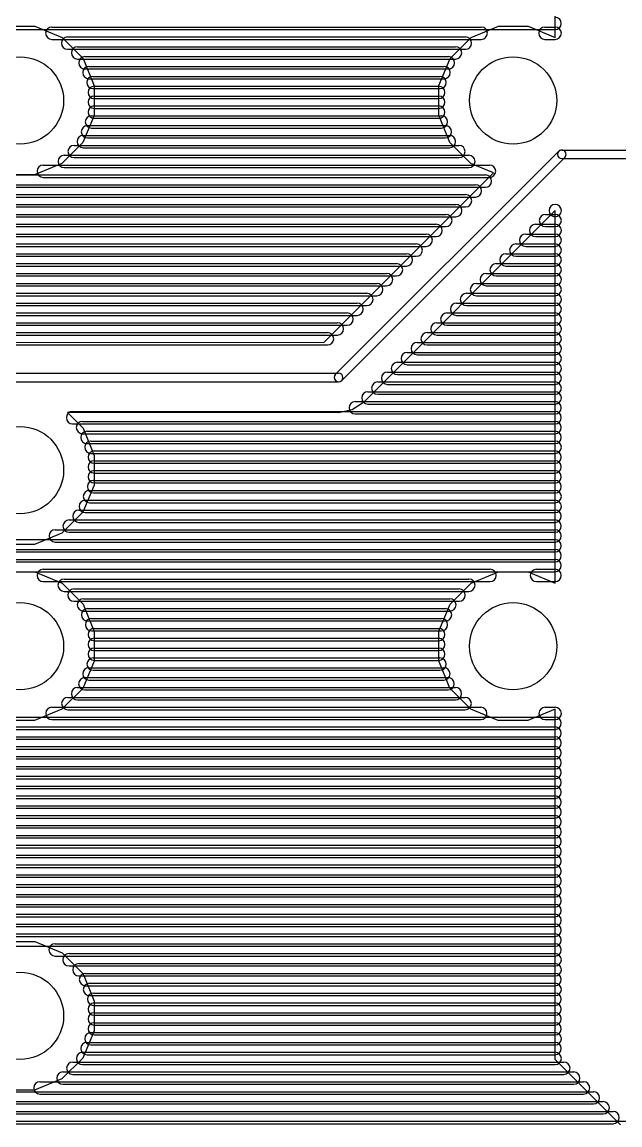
# Model space of a CAD drawing. Extents: x 25909 to 94169, y 14485 to 72115.
# Drawn here: x 81624 to 86474, y 33120 to 42070 of the extents above; entities that cross this region are included whole.
import ezdxf

# ---------------------------------------------------------------- set-up
doc = ezdxf.new("R2010")
doc.units = 0
doc.layers.add('BLACK', color=1, linetype='CONTINUOUS')

msp = doc.modelspace()

# ---------------------------------------------------------------- linework, layer by layer
at = {"layer": 'BLACK'}
for p, q in [((85949, 41945), (85949, 45352)), ((77050, 42010), (85948, 42010)), ((77050, 42010), (85948, 42010)), ((81486, 42037), (81728, 42037)), ((81728, 42037), (81949, 41945)), ((81865, 42030), (85349, 42030)), ((81865, 42030), (85349, 42030)), ((85266, 41946), (85488, 42037)), ((85488, 42037), (85728, 42037)), ((85728, 42037), (85949, 41945)), ((85865, 42030), (85949, 42030)), ((85865, 42030), (85949, 42030)), ((81865, 41930), (85349, 41930)), ((81865, 41930), (85349, 41930)), ((81949, 41945), (82119, 41775)), ((81994, 41950), (85220, 41950)), ((81994, 41950), (85220, 41950)), ((85096, 41776), (85266, 41946)), ((85865, 41930), (85949, 41930)), ((85865, 41930), (85949, 41930)), ((81994, 41850), (85220, 41850)), ((81994, 41850), (85220, 41850)), ((82074, 41870), (85140, 41870)), ((82074, 41870), (85140, 41870)), ((82074, 41770), (85140, 41770)), ((82074, 41770), (85140, 41770)), ((82119, 41775), (82210, 41553)), ((82134, 41790), (85082, 41790)), ((82134, 41790), (85082, 41790)), ((82167, 41710), (85047, 41710)), ((82167, 41710), (85047, 41710)), ((85004, 41555), (85096, 41776)), ((82134, 41690), (85082, 41690)), ((82134, 41690), (85082, 41690)), ((82199, 41630), (85015, 41630)), ((82199, 41630), (85015, 41630)), ((82167, 41610), (85047, 41610)), ((82167, 41610), (85047, 41610)), ((82210, 41553), (82210, 41313)), ((82210, 41550), (85004, 41550)), ((82210, 41550), (85004, 41550)), ((85004, 41315), (85004, 41555)), ((82199, 41530), (85015, 41530)), ((82199, 41530), (85015, 41530)), ((82210, 41470), (85004, 41470)), ((82210, 41470), (85004, 41470)), ((82210, 41450), (85004, 41450)), ((82210, 41450), (85004, 41450)), ((82210, 41390), (85004, 41390)), ((82210, 41390), (85004, 41390)), ((82210, 41370), (85004, 41370)), ((82210, 41370), (85004, 41370)), ((82210, 41313), (82118, 41092)), ((82187, 41310), (85025, 41310)), ((82187, 41310), (85025, 41310)), ((82210, 41290), (85004, 41290)), ((82210, 41290), (85004, 41290)), ((85095, 41093), (85004, 41315)), ((82154, 41230), (85058, 41230)), ((82154, 41230), (85058, 41230)), ((82187, 41210), (85025, 41210)), ((82187, 41210), (85025, 41210)), ((82118, 41092), (81948, 40922)), ((82121, 41150), (85091, 41150)), ((82121, 41150), (85091, 41150)), ((82154, 41130), (85058, 41130)), ((82154, 41130), (85058, 41130)), ((85265, 40923), (85095, 41093)), ((82046, 41070), (85168, 41070)), ((82046, 41070), (85168, 41070)), ((82121, 41050), (85091, 41050)), ((82121, 41050), (85091, 41050)), ((84167, 39212), (85977, 41022)), ((86003, 41032), (90747, 41032)), ((81948, 40922), (81726, 40831)), ((81796, 40910), (85416, 40910)), ((81796, 40910), (85416, 40910)), ((81966, 40990), (85248, 40990)), ((81966, 40990), (85248, 40990)), ((82046, 40970), (85168, 40970)), ((82046, 40970), (85168, 40970)), ((84217, 39162), (86027, 40972)), ((85449, 40847), (85265, 40923)), ((86003, 40962), (90747, 40962)), ((77050, 40830), (85382, 40830)), ((77050, 40830), (85382, 40830)), ((81726, 40831), (81486, 40831)), ((81966, 40890), (85248, 40890)), ((81966, 40890), (85248, 40890)), ((84073, 39471), (85449, 40847)), ((77050, 40750), (85302, 40750)), ((77050, 40750), (85302, 40750)), ((77050, 40730), (85382, 40730)), ((77050, 40730), (85382, 40730)), ((81796, 40810), (85416, 40810)), ((81796, 40810), (85416, 40810)), ((77050, 40670), (85222, 40670)), ((77050, 40670), (85222, 40670)), ((77050, 40650), (85302, 40650)), ((77050, 40650), (85302, 40650)), ((77050, 40590), (85142, 40590)), ((77050, 40590), (85142, 40590)), ((77050, 40570), (85222, 40570)), ((77050, 40570), (85222, 40570)), ((77050, 40510), (85062, 40510)), ((77050, 40510), (85062, 40510)), ((77050, 40490), (85142, 40490)), ((77050, 40490), (85142, 40490)), ((85949, 40540), (84394, 38984)), ((85869, 40510), (85949, 40510)), ((85869, 40510), (85949, 40510)), ((85949, 37516), (85949, 40540)), ((77050, 40430), (84982, 40430)), ((77050, 40430), (84982, 40430)), ((77050, 40410), (85062, 40410)), ((77050, 40410), (85062, 40410)), ((85789, 40430), (85949, 40430)), ((85789, 40430), (85949, 40430)), ((85869, 40410), (85949, 40410)), ((85869, 40410), (85949, 40410)), ((77050, 40350), (84902, 40350)), ((77050, 40350), (84902, 40350)), ((77050, 40330), (84982, 40330)), ((77050, 40330), (84982, 40330)), ((85709, 40350), (85949, 40350)), ((85709, 40350), (85949, 40350)), ((85789, 40330), (85949, 40330)), ((85789, 40330), (85949, 40330)), ((77050, 40270), (84822, 40270)), ((77050, 40270), (84822, 40270)), ((77050, 40250), (84902, 40250)), ((77050, 40250), (84902, 40250)), ((77050, 40190), (84742, 40190)), ((77050, 40190), (84742, 40190)), ((85549, 40190), (85949, 40190)), ((85549, 40190), (85949, 40190)), ((85629, 40270), (85949, 40270)), ((85629, 40270), (85949, 40270)), ((85709, 40250), (85949, 40250)), ((85709, 40250), (85949, 40250)), ((77050, 40170), (84822, 40170)), ((77050, 40170), (84822, 40170)), ((77050, 40110), (84662, 40110)), ((77050, 40110), (84662, 40110)), ((85469, 40110), (85949, 40110)), ((85469, 40110), (85949, 40110)), ((85629, 40170), (85949, 40170)), ((85629, 40170), (85949, 40170)), ((77050, 40090), (84742, 40090)), ((77050, 40090), (84742, 40090)), ((77050, 40010), (84662, 40010)), ((77050, 40010), (84662, 40010)), ((78331, 40030), (84581, 40030)), ((78331, 40030), (84581, 40030)), ((85389, 40030), (85949, 40030)), ((85389, 40030), (85949, 40030)), ((85469, 40010), (85949, 40010)), ((85469, 40010), (85949, 40010)), ((85549, 40090), (85949, 40090)), ((85549, 40090), (85949, 40090)), ((78331, 39930), (84581, 39930)), ((78331, 39930), (84581, 39930)), ((78463, 39950), (84501, 39950)), ((78463, 39950), (84501, 39950)), ((85309, 39950), (85949, 39950)), ((85309, 39950), (85949, 39950)), ((85389, 39930), (85949, 39930)), ((85389, 39930), (85949, 39930)), ((78463, 39850), (84501, 39850)), ((78463, 39850), (84501, 39850)), ((78537, 39870), (84421, 39870)), ((78537, 39870), (84421, 39870)), ((85229, 39870), (85949, 39870)), ((85229, 39870), (85949, 39870)), ((85309, 39850), (85949, 39850)), ((85309, 39850), (85949, 39850)), ((78537, 39770), (84421, 39770)), ((78537, 39770), (84421, 39770)), ((78570, 39790), (84342, 39790)), ((78570, 39790), (84342, 39790)), ((85149, 39790), (85949, 39790)), ((85149, 39790), (85949, 39790)), ((85229, 39770), (85949, 39770)), ((85229, 39770), (85949, 39770)), ((78570, 39690), (84342, 39690)), ((78570, 39690), (84342, 39690)), ((78595, 39710), (84261, 39710)), ((78595, 39710), (84261, 39710)), ((85069, 39710), (85949, 39710)), ((85069, 39710), (85949, 39710)), ((85149, 39690), (85949, 39690)), ((85149, 39690), (85949, 39690)), ((78595, 39610), (84261, 39610)), ((78595, 39610), (84261, 39610)), ((78612, 39630), (84182, 39630)), ((78612, 39630), (84182, 39630)), ((84989, 39630), (85949, 39630)), ((84989, 39630), (85949, 39630)), ((85069, 39610), (85949, 39610)), ((85069, 39610), (85949, 39610)), ((78612, 39530), (84182, 39530)), ((78612, 39530), (84182, 39530)), ((78692, 39550), (84102, 39550)), ((78692, 39550), (84102, 39550)), ((81486, 39472), (84073, 39471)), ((84909, 39550), (85949, 39550)), ((84909, 39550), (85949, 39550)), ((84989, 39530), (85949, 39530)), ((84989, 39530), (85949, 39530)), ((78692, 39450), (84102, 39450)), ((78692, 39450), (84102, 39450)), ((84749, 39390), (85949, 39390)), ((84749, 39390), (85949, 39390)), ((84829, 39470), (85949, 39470)), ((84829, 39470), (85949, 39470)), ((84909, 39450), (85949, 39450)), ((84909, 39450), (85949, 39450)), ((84669, 39310), (85949, 39310)), ((84669, 39310), (85949, 39310)), ((84829, 39370), (85949, 39370)), ((84829, 39370), (85949, 39370)), ((78602, 39221), (84192, 39221)), ((84589, 39230), (85949, 39230)), ((84589, 39230), (85949, 39230)), ((84669, 39210), (85949, 39210)), ((84669, 39210), (85949, 39210)), ((84749, 39290), (85949, 39290)), ((84749, 39290), (85949, 39290)), ((78602, 39151), (84192, 39151)), ((84509, 39150), (85949, 39150)), ((84509, 39150), (85949, 39150)), ((84589, 39130), (85949, 39130)), ((84589, 39130), (85949, 39130)), ((84429, 39070), (85949, 39070)), ((84429, 39070), (85949, 39070)), ((84509, 39050), (85949, 39050)), ((84509, 39050), (85949, 39050)), ((84394, 38984), (84301, 38923)), ((84326, 38990), (85948, 38990)), ((84326, 38990), (85948, 38990)), ((84429, 38970), (85949, 38970)), ((84429, 38970), (85949, 38970)), ((84187, 38901), (81993, 38901)), ((81993, 38901), (82119, 38775)), ((82034, 38910), (85948, 38910)), ((82034, 38910), (85948, 38910)), ((84192, 38900), (84187, 38901)), ((84301, 38923), (84192, 38900)), ((84326, 38890), (85948, 38890)), ((84326, 38890), (85948, 38890)), ((82034, 38810), (85948, 38810)), ((82034, 38810), (85948, 38810)), ((82114, 38830), (85948, 38830)), ((82114, 38830), (85948, 38830)), ((82119, 38775), (82210, 38553)), ((82114, 38730), (85948, 38730)), ((82114, 38730), (85948, 38730)), ((82150, 38750), (85948, 38750)), ((82150, 38750), (85948, 38750)), ((82183, 38670), (85949, 38670)), ((82183, 38670), (85949, 38670)), ((82150, 38650), (85948, 38650)), ((82150, 38650), (85948, 38650)), ((82210, 38590), (85948, 38590)), ((82210, 38590), (85948, 38590)), ((82183, 38570), (85949, 38570)), ((82183, 38570), (85949, 38570)), ((82210, 38553), (82210, 38313)), ((82210, 38510), (85948, 38510)), ((82210, 38510), (85948, 38510)), ((82210, 38490), (85948, 38490)), ((82210, 38490), (85948, 38490)), ((82210, 38430), (85948, 38430)), ((82210, 38430), (85948, 38430)), ((82210, 38410), (85948, 38410)), ((82210, 38410), (85948, 38410)), ((82210, 38313), (82118, 38092)), ((82204, 38350), (85948, 38350)), ((82204, 38350), (85948, 38350)), ((82210, 38330), (85948, 38330)), ((82210, 38330), (85948, 38330)), ((82171, 38270), (85949, 38270)), ((82171, 38270), (85949, 38270)), ((82204, 38250), (85948, 38250)), ((82204, 38250), (85948, 38250)), ((82137, 38190), (85949, 38190)), ((82137, 38190), (85949, 38190)), ((82171, 38170), (85949, 38170)), ((82171, 38170), (85949, 38170)), ((82118, 38092), (81948, 37922)), ((82086, 38110), (85948, 38110)), ((82086, 38110), (85948, 38110)), ((82137, 38090), (85949, 38090)), ((82137, 38090), (85949, 38090)), ((82006, 38030), (85948, 38030)), ((82006, 38030), (85948, 38030)), ((82086, 38010), (85948, 38010)), ((82086, 38010), (85948, 38010)), ((77050, 37870), (85948, 37870)), ((77050, 37870), (85948, 37870)), ((81948, 37922), (81726, 37831)), ((81894, 37950), (85948, 37950)), ((81894, 37950), (85948, 37950)), ((82006, 37930), (85948, 37930)), ((82006, 37930), (85948, 37930)), ((77050, 37790), (85948, 37790)), ((77050, 37790), (85948, 37790)), ((81726, 37831), (81486, 37831)), ((81894, 37850), (85948, 37850)), ((81894, 37850), (85948, 37850)), ((77050, 37770), (85948, 37770)), ((77050, 37770), (85948, 37770)), ((77050, 37710), (85948, 37710)), ((77050, 37710), (85948, 37710)), ((77050, 37690), (85948, 37690)), ((77050, 37690), (85948, 37690)), ((77050, 37610), (85948, 37610)), ((77050, 37610), (85948, 37610)), ((81488, 37608), (81728, 37608)), ((81728, 37608), (81949, 37516)), ((81796, 37630), (85420, 37630)), ((81796, 37630), (85420, 37630)), ((85266, 37517), (85488, 37608)), ((85488, 37608), (85728, 37608)), ((85728, 37608), (85949, 37516)), ((85796, 37630), (85948, 37630)), ((85796, 37630), (85948, 37630)), ((81796, 37530), (85420, 37530)), ((81796, 37530), (85420, 37530)), ((81949, 37516), (82119, 37346)), ((81965, 37550), (85249, 37550)), ((81965, 37550), (85249, 37550)), ((85096, 37347), (85266, 37517)), ((85796, 37530), (85948, 37530)), ((85796, 37530), (85948, 37530)), ((81965, 37450), (85249, 37450)), ((81965, 37450), (85249, 37450)), ((82045, 37470), (85169, 37470)), ((82045, 37470), (85169, 37470)), ((82045, 37370), (85169, 37370)), ((82045, 37370), (85169, 37370)), ((82119, 37346), (82210, 37124)), ((82122, 37390), (85094, 37390)), ((82122, 37390), (85094, 37390)), ((85004, 37126), (85096, 37347)), ((82122, 37290), (85094, 37290)), ((82122, 37290), (85094, 37290)), ((82155, 37310), (85059, 37310)), ((82155, 37310), (85059, 37310)), ((82155, 37210), (85059, 37210)), ((82155, 37210), (85059, 37210)), ((82188, 37230), (85026, 37230)), ((82188, 37230), (85026, 37230)), ((82210, 37150), (85004, 37150)), ((82210, 37150), (85004, 37150)), ((82188, 37130), (85026, 37130)), ((82188, 37130), (85026, 37130)), ((82210, 37124), (82210, 36884)), ((82210, 37070), (85004, 37070)), ((82210, 37070), (85004, 37070)), ((85004, 36886), (85004, 37126)), ((82210, 37050), (85004, 37050)), ((82210, 37050), (85004, 37050)), ((82210, 36990), (85004, 36990)), ((82210, 36990), (85004, 36990)), ((82210, 36970), (85004, 36970)), ((82210, 36970), (85004, 36970)), ((82210, 36884), (82118, 36663)), ((82200, 36910), (85014, 36910)), ((82200, 36910), (85014, 36910)), ((82210, 36890), (85004, 36890)), ((82210, 36890), (85004, 36890)), ((85095, 36664), (85004, 36886)), ((82166, 36830), (85046, 36830)), ((82166, 36830), (85046, 36830)), ((82200, 36810), (85014, 36810)), ((82200, 36810), (85014, 36810)), ((82133, 36750), (85079, 36750)), ((82133, 36750), (85079, 36750)), ((82166, 36730), (85046, 36730)), ((82166, 36730), (85046, 36730)), ((82118, 36663), (81948, 36493)), ((82075, 36670), (85139, 36670)), ((82075, 36670), (85139, 36670)), ((82133, 36650), (85079, 36650)), ((82133, 36650), (85079, 36650)), ((85265, 36494), (85095, 36664)), ((81995, 36590), (85219, 36590)), ((81995, 36590), (85219, 36590)), ((82075, 36570), (85139, 36570)), ((82075, 36570), (85139, 36570)), ((77050, 36430), (85948, 36430)), ((77050, 36430), (85948, 36430)), ((81948, 36493), (81726, 36402)), ((81867, 36510), (85345, 36510)), ((81867, 36510), (85345, 36510)), ((81995, 36490), (85219, 36490)), ((81995, 36490), (85219, 36490)), ((85486, 36402), (85265, 36494)), ((85948, 36493), (85726, 36402)), ((85867, 36510), (85949, 36510)), ((85867, 36510), (85949, 36510)), ((85949, 36494), (85948, 36493)), ((85949, 33650), (85949, 36494)), ((77050, 36350), (85948, 36350)), ((77050, 36350), (85948, 36350)), ((81726, 36402), (81486, 36402)), ((81867, 36410), (85345, 36410)), ((81867, 36410), (85345, 36410)), ((85726, 36402), (85486, 36402)), ((85867, 36410), (85949, 36410)), ((85867, 36410), (85949, 36410)), ((77050, 36330), (85948, 36330)), ((77050, 36330), (85948, 36330)), ((77050, 36270), (85948, 36270)), ((77050, 36270), (85948, 36270)), ((77050, 36250), (85948, 36250)), ((77050, 36250), (85948, 36250)), ((77050, 36190), (85948, 36190)), ((77050, 36190), (85948, 36190)), ((77050, 36170), (85948, 36170)), ((77050, 36170), (85948, 36170)), ((77050, 36110), (85948, 36110)), ((77050, 36110), (85948, 36110)), ((77050, 36090), (85948, 36090)), ((77050, 36090), (85948, 36090)), ((77050, 36030), (85948, 36030)), ((77050, 36030), (85948, 36030)), ((77050, 36010), (85948, 36010)), ((77050, 36010), (85948, 36010)), ((77050, 35950), (85948, 35950)), ((77050, 35950), (85948, 35950)), ((77050, 35930), (85948, 35930)), ((77050, 35930), (85948, 35930)), ((77050, 35870), (85948, 35870)), ((77050, 35870), (85948, 35870)), ((77050, 35850), (85948, 35850)), ((77050, 35850), (85948, 35850)), ((77050, 35790), (85948, 35790)), ((77050, 35790), (85948, 35790)), ((77050, 35770), (85948, 35770)), ((77050, 35770), (85948, 35770)), ((77050, 35710), (85948, 35710)), ((77050, 35710), (85948, 35710)), ((77050, 35690), (85948, 35690)), ((77050, 35690), (85948, 35690)), ((77050, 35630), (85948, 35630)), ((77050, 35630), (85948, 35630)), ((77050, 35610), (85948, 35610)), ((77050, 35610), (85948, 35610)), ((77050, 35550), (85948, 35550)), ((77050, 35550), (85948, 35550)), ((77050, 35530), (85948, 35530)), ((77050, 35530), (85948, 35530)), ((77050, 35470), (85948, 35470)), ((77050, 35470), (85948, 35470)), ((77050, 35450), (85948, 35450)), ((77050, 35450), (85948, 35450)), ((77050, 35390), (85948, 35390)), ((77050, 35390), (85948, 35390)), ((77050, 35370), (85948, 35370)), ((77050, 35370), (85948, 35370)), ((77050, 35310), (85948, 35310)), ((77050, 35310), (85948, 35310)), ((77050, 35290), (85948, 35290)), ((77050, 35290), (85948, 35290)), ((77050, 35230), (85948, 35230)), ((77050, 35230), (85948, 35230)), ((77050, 35210), (85948, 35210)), ((77050, 35210), (85948, 35210)), ((77050, 35150), (85948, 35150)), ((77050, 35150), (85948, 35150)), ((77050, 35130), (85948, 35130)), ((77050, 35130), (85948, 35130)), ((77050, 35070), (85948, 35070)), ((77050, 35070), (85948, 35070)), ((77050, 35050), (85948, 35050)), ((77050, 35050), (85948, 35050)), ((77050, 34990), (85948, 34990)), ((77050, 34990), (85948, 34990)), ((77050, 34970), (85948, 34970)), ((77050, 34970), (85948, 34970)), ((77050, 34910), (85948, 34910)), ((77050, 34910), (85948, 34910)), ((77050, 34890), (85948, 34890)), ((77050, 34890), (85948, 34890)), ((77050, 34830), (85948, 34830)), ((77050, 34830), (85948, 34830)), ((77050, 34810), (85948, 34810)), ((77050, 34810), (85948, 34810)), ((77050, 34750), (85948, 34750)), ((77050, 34750), (85948, 34750)), ((77050, 34730), (85948, 34730)), ((77050, 34730), (85948, 34730)), ((77050, 34670), (85948, 34670)), ((77050, 34670), (85948, 34670)), ((77050, 34650), (85948, 34650)), ((77050, 34650), (85948, 34650)), ((77050, 34570), (85948, 34570)), ((77050, 34570), (85948, 34570)), ((81486, 34608), (81728, 34608)), ((81728, 34608), (81949, 34516)), ((81892, 34590), (85948, 34590)), ((81892, 34590), (85948, 34590)), ((81892, 34490), (85948, 34490)), ((81892, 34490), (85948, 34490)), ((81949, 34516), (82119, 34346)), ((82005, 34510), (85949, 34510)), ((82005, 34510), (85949, 34510)), ((82005, 34410), (85949, 34410)), ((82005, 34410), (85949, 34410)), ((82085, 34430), (85949, 34430)), ((82085, 34430), (85949, 34430)), ((82085, 34330), (85949, 34330)), ((82085, 34330), (85949, 34330)), ((82119, 34346), (82210, 34124)), ((82138, 34350), (85948, 34350)), ((82138, 34350), (85948, 34350)), ((82138, 34250), (85948, 34250)), ((82138, 34250), (85948, 34250)), ((82171, 34270), (85949, 34270)), ((82171, 34270), (85949, 34270)), ((82171, 34170), (85949, 34170)), ((82171, 34170), (85949, 34170)), ((82204, 34190), (85948, 34190)), ((82204, 34190), (85948, 34190)), ((82210, 34124), (82210, 33884)), ((82210, 34110), (85948, 34110)), ((82210, 34110), (85948, 34110)), ((82204, 34090), (85948, 34090)), ((82204, 34090), (85948, 34090)), ((82210, 34030), (85948, 34030)), ((82210, 34030), (85948, 34030)), ((82210, 34010), (85948, 34010)), ((82210, 34010), (85948, 34010)), ((82210, 33950), (85948, 33950)), ((82210, 33950), (85948, 33950)), ((82210, 33930), (85948, 33930)), ((82210, 33930), (85948, 33930)), ((82210, 33884), (82118, 33663)), ((82183, 33870), (85949, 33870)), ((82183, 33870), (85949, 33870)), ((82210, 33850), (85948, 33850)), ((82210, 33850), (85948, 33850)), ((82150, 33790), (85948, 33790)), ((82150, 33790), (85948, 33790)), ((82183, 33770), (85949, 33770)), ((82183, 33770), (85949, 33770)), ((82118, 33663), (81948, 33493)), ((82115, 33710), (85949, 33710)), ((82115, 33710), (85949, 33710)), ((82150, 33690), (85948, 33690)), ((82150, 33690), (85948, 33690)), ((82035, 33630), (86019, 33630)), ((82035, 33630), (86019, 33630)), ((82115, 33610), (85949, 33610)), ((82115, 33610), (85949, 33610)), ((86479, 33120), (85949, 33650)), ((81948, 33493), (81726, 33402)), ((81955, 33550), (86099, 33550)), ((81955, 33550), (86099, 33550)), ((82035, 33530), (86019, 33530)), ((82035, 33530), (86019, 33530)), ((77050, 33390), (86258, 33390)), ((77050, 33390), (86258, 33390)), ((81726, 33402), (81486, 33402)), ((81769, 33470), (86179, 33470)), ((81769, 33470), (86179, 33470)), ((81955, 33450), (86099, 33450)), ((81955, 33450), (86099, 33450)), ((77050, 33310), (86338, 33310)), ((77050, 33310), (86338, 33310)), ((81769, 33370), (86179, 33370)), ((81769, 33370), (86179, 33370)), ((77050, 33290), (86258, 33290)), ((77050, 33290), (86258, 33290)), ((77050, 33230), (86418, 33230)), ((77050, 33230), (86418, 33230)), ((77050, 33210), (86338, 33210)), ((77050, 33210), (86338, 33210)), ((77050, 33150), (92498, 33150)), ((77050, 33150), (92498, 33150)), ((77050, 33130), (86418, 33130)), ((77050, 33130), (86418, 33130))]:
    msp.add_line(p, q, dxfattribs=at)
for centre in [(81607, 41434), (85607, 41434), (81607, 38434), (81607, 37005), (85607, 37005), (81607, 34005)]:
    msp.add_circle(centre, 354, dxfattribs=at)
for centre, radius, start, end in [((85948, 42060), 50, 270, 450), ((85948, 42060), 50, 270, 450), ((81865, 41980), 50, 90, 270), ((81865, 41980), 50, 90, 270), ((85349, 41980), 50, 270, 450), ((85349, 41980), 50, 270, 450), ((85865, 41980), 50, 90, 270), ((85865, 41980), 50, 90, 270), ((85949, 41980), 50, 270, 450), ((85949, 41980), 50, 270, 450), ((81994, 41900), 50, 90, 270), ((81994, 41900), 50, 90, 270), ((85220, 41900), 50, 270, 450), ((85220, 41900), 50, 270, 450), ((82074, 41820), 50, 90, 270), ((82074, 41820), 50, 90, 270), ((85140, 41820), 50, 270, 450), ((85140, 41820), 50, 270, 450), ((82134, 41740), 50, 90, 270), ((82134, 41740), 50, 90, 270), ((82167, 41660), 50, 90, 270), ((82167, 41660), 50, 90, 270), ((85047, 41660), 50, 270, 450), ((85047, 41660), 50, 270, 450), ((85082, 41740), 50, 270, 450), ((85082, 41740), 50, 270, 450), ((82199, 41580), 50, 90, 270), ((82199, 41580), 50, 90, 270), ((85015, 41580), 50, 270, 450), ((85015, 41580), 50, 270, 450), ((82210, 41500), 50, 90, 270), ((82210, 41500), 50, 90, 270), ((85004, 41500), 50, 270, 450), ((85004, 41500), 50, 270, 450), ((82210, 41420), 50, 90, 270), ((82210, 41420), 50, 90, 270), ((85004, 41420), 50, 270, 450), ((85004, 41420), 50, 270, 450), ((82210, 41340), 50, 90, 270), ((82210, 41340), 50, 90, 270), ((85004, 41340), 50, 270, 450), ((85004, 41340), 50, 270, 450), ((82187, 41260), 50, 90, 270), ((82187, 41260), 50, 90, 270), ((85025, 41260), 50, 270, 450), ((85025, 41260), 50, 270, 450), ((82154, 41180), 50, 90, 270), ((82154, 41180), 50, 90, 270), ((85058, 41180), 50, 270, 450), ((85058, 41180), 50, 270, 450), ((82121, 41100), 50, 90, 270), ((82121, 41100), 50, 90, 270), ((85091, 41100), 50, 270, 450), ((85091, 41100), 50, 270, 450), ((82046, 41020), 50, 90, 270), ((82046, 41020), 50, 90, 270), ((85168, 41020), 50, 270, 450), ((85168, 41020), 50, 270, 450), ((86003, 40997), 35, 90, 270), ((86002, 40997), 35, 315, 495), ((81796, 40860), 50, 90, 270), ((81796, 40860), 50, 90, 270), ((81966, 40940), 50, 90, 270), ((81966, 40940), 50, 90, 270), ((85248, 40940), 50, 270, 450), ((85248, 40940), 50, 270, 450), ((85416, 40860), 50, 270, 450), ((85416, 40860), 50, 270, 450), ((85382, 40780), 50, 270, 450), ((85382, 40780), 50, 270, 450), ((85302, 40700), 50, 270, 450), ((85302, 40700), 50, 270, 450), ((85222, 40620), 50, 270, 450), ((85222, 40620), 50, 270, 450), ((85142, 40540), 50, 270, 450), ((85142, 40540), 50, 270, 450), ((85949, 40540), 50, 0, 180), ((85949, 40540), 50, 0, 180), ((85062, 40460), 50, 270, 450), ((85062, 40460), 50, 270, 450), ((85869, 40460), 50, 90, 270), ((85869, 40460), 50, 90, 270), ((85949, 40540), 50, 180, 360), ((85949, 40540), 50, 180, 360), ((85949, 40460), 50, 270, 450), ((85949, 40460), 50, 270, 450), ((84982, 40380), 50, 270, 450), ((84982, 40380), 50, 270, 450), ((85789, 40380), 50, 90, 270), ((85789, 40380), 50, 90, 270), ((85949, 40380), 50, 270, 450), ((85949, 40380), 50, 270, 450), ((84902, 40300), 50, 270, 450), ((84902, 40300), 50, 270, 450), ((85709, 40300), 50, 90, 270), ((85709, 40300), 50, 90, 270), ((85949, 40300), 50, 270, 450), ((85949, 40300), 50, 270, 450), ((84742, 40140), 50, 270, 450), ((84742, 40140), 50, 270, 450), ((84822, 40220), 50, 270, 450), ((84822, 40220), 50, 270, 450), ((85549, 40140), 50, 90, 270), ((85549, 40140), 50, 90, 270), ((85629, 40220), 50, 90, 270), ((85629, 40220), 50, 90, 270), ((85949, 40220), 50, 270, 450), ((85949, 40220), 50, 270, 450), ((85949, 40140), 50, 270, 450), ((85949, 40140), 50, 270, 450), ((84662, 40060), 50, 270, 450), ((84662, 40060), 50, 270, 450), ((85469, 40060), 50, 90, 270), ((85469, 40060), 50, 90, 270), ((85949, 40060), 50, 270, 450), ((85949, 40060), 50, 270, 450), ((84581, 39980), 50, 270, 450), ((84581, 39980), 50, 270, 450), ((85389, 39980), 50, 90, 270), ((85389, 39980), 50, 90, 270), ((85949, 39980), 50, 270, 450), ((85949, 39980), 50, 270, 450), ((84501, 39900), 50, 270, 450), ((84501, 39900), 50, 270, 450), ((85309, 39900), 50, 90, 270), ((85309, 39900), 50, 90, 270), ((85949, 39900), 50, 270, 450), ((85949, 39900), 50, 270, 450), ((84421, 39820), 50, 270, 450), ((84421, 39820), 50, 270, 450), ((85229, 39820), 50, 90, 270), ((85229, 39820), 50, 90, 270), ((85949, 39820), 50, 270, 450), ((85949, 39820), 50, 270, 450), ((84342, 39740), 50, 270, 450), ((84342, 39740), 50, 270, 450), ((85149, 39740), 50, 90, 270), ((85149, 39740), 50, 90, 270), ((85949, 39740), 50, 270, 450), ((85949, 39740), 50, 270, 450), ((84261, 39660), 50, 270, 450), ((84261, 39660), 50, 270, 450), ((85069, 39660), 50, 90, 270), ((85069, 39660), 50, 90, 270), ((85949, 39660), 50, 270, 450), ((85949, 39660), 50, 270, 450), ((84182, 39580), 50, 270, 450), ((84182, 39580), 50, 270, 450), ((84989, 39580), 50, 90, 270), ((84989, 39580), 50, 90, 270), ((85949, 39580), 50, 270, 450), ((85949, 39580), 50, 270, 450), ((84102, 39500), 50, 270, 450), ((84102, 39500), 50, 270, 450), ((84909, 39500), 50, 90, 270), ((84909, 39500), 50, 90, 270), ((85949, 39500), 50, 270, 450), ((85949, 39500), 50, 270, 450), ((84749, 39340), 50, 90, 270), ((84749, 39340), 50, 90, 270), ((84829, 39420), 50, 90, 270), ((84829, 39420), 50, 90, 270), ((85949, 39420), 50, 270, 450), ((85949, 39420), 50, 270, 450), ((85949, 39340), 50, 270, 450), ((85949, 39340), 50, 270, 450), ((84669, 39260), 50, 90, 270), ((84669, 39260), 50, 90, 270), ((85949, 39260), 50, 270, 450), ((85949, 39260), 50, 270, 450), ((84192, 39187), 35, 135, 315), ((84192, 39186), 35, 270, 450), ((84589, 39180), 50, 90, 270), ((84589, 39180), 50, 90, 270), ((85949, 39180), 50, 270, 450), ((85949, 39180), 50, 270, 450), ((84509, 39100), 50, 90, 270), ((84509, 39100), 50, 90, 270), ((85949, 39100), 50, 270, 450), ((85949, 39100), 50, 270, 450), ((84429, 39020), 50, 90, 270), ((84429, 39020), 50, 90, 270), ((85949, 39020), 50, 270, 450), ((85949, 39020), 50, 270, 450), ((84326, 38940), 50, 90, 270), ((84326, 38940), 50, 90, 270), ((85948, 38940), 50, 270, 450), ((85948, 38940), 50, 270, 450), ((82034, 38860), 50, 90, 270), ((82034, 38860), 50, 90, 270), ((85948, 38860), 50, 270, 450), ((85948, 38860), 50, 270, 450), ((82114, 38780), 50, 90, 270), ((82114, 38780), 50, 90, 270), ((85948, 38780), 50, 270, 450), ((85948, 38780), 50, 270, 450), ((82150, 38700), 50, 90, 270), ((82150, 38700), 50, 90, 270), ((82183, 38620), 50, 90, 270), ((82183, 38620), 50, 90, 270), ((85948, 38700), 50, 270, 450), ((85948, 38700), 50, 270, 450), ((85949, 38620), 50, 270, 450), ((85949, 38620), 50, 270, 450), ((82210, 38540), 50, 90, 270), ((82210, 38540), 50, 90, 270), ((85948, 38540), 50, 270, 450), ((85948, 38540), 50, 270, 450), ((82210, 38460), 50, 90, 270), ((82210, 38460), 50, 90, 270), ((85948, 38460), 50, 270, 450), ((85948, 38460), 50, 270, 450), ((82210, 38380), 50, 90, 270), ((82210, 38380), 50, 90, 270), ((85948, 38380), 50, 270, 450), ((85948, 38380), 50, 270, 450), ((82204, 38300), 50, 90, 270), ((82204, 38300), 50, 90, 270), ((85948, 38300), 50, 270, 450), ((85948, 38300), 50, 270, 450), ((82171, 38220), 50, 90, 270), ((82171, 38220), 50, 90, 270), ((85949, 38220), 50, 270, 450), ((85949, 38220), 50, 270, 450), ((82137, 38140), 50, 90, 270), ((82137, 38140), 50, 90, 270), ((85949, 38140), 50, 270, 450), ((85949, 38140), 50, 270, 450), ((82086, 38060), 50, 90, 270), ((82086, 38060), 50, 90, 270), ((85948, 38060), 50, 270, 450), ((85948, 38060), 50, 270, 450), ((82006, 37980), 50, 90, 270), ((82006, 37980), 50, 90, 270), ((85948, 37980), 50, 270, 450), ((85948, 37980), 50, 270, 450), ((81894, 37900), 50, 90, 270), ((81894, 37900), 50, 90, 270), ((85948, 37900), 50, 270, 450), ((85948, 37900), 50, 270, 450), ((85948, 37820), 50, 270, 450), ((85948, 37820), 50, 270, 450), ((85948, 37740), 50, 270, 450), ((85948, 37740), 50, 270, 450), ((85948, 37660), 50, 270, 450), ((85948, 37660), 50, 270, 450), ((81796, 37580), 50, 90, 270), ((81796, 37580), 50, 90, 270), ((85420, 37580), 50, 270, 450), ((85420, 37580), 50, 270, 450), ((85796, 37580), 50, 90, 270), ((85796, 37580), 50, 90, 270), ((85948, 37580), 50, 270, 450), ((85948, 37580), 50, 270, 450), ((81965, 37500), 50, 90, 270), ((81965, 37500), 50, 90, 270), ((85249, 37500), 50, 270, 450), ((85249, 37500), 50, 270, 450), ((82045, 37420), 50, 90, 270), ((82045, 37420), 50, 90, 270), ((85169, 37420), 50, 270, 450), ((85169, 37420), 50, 270, 450), ((82122, 37340), 50, 90, 270), ((82122, 37340), 50, 90, 270), ((85094, 37340), 50, 270, 450), ((85094, 37340), 50, 270, 450), ((82155, 37260), 50, 90, 270), ((82155, 37260), 50, 90, 270), ((85059, 37260), 50, 270, 450), ((85059, 37260), 50, 270, 450), ((82188, 37180), 50, 90, 270), ((82188, 37180), 50, 90, 270), ((82210, 37100), 50, 90, 270), ((82210, 37100), 50, 90, 270), ((85004, 37100), 50, 270, 450), ((85004, 37100), 50, 270, 450), ((85026, 37180), 50, 270, 450), ((85026, 37180), 50, 270, 450), ((82210, 37020), 50, 90, 270), ((82210, 37020), 50, 90, 270), ((85004, 37020), 50, 270, 450), ((85004, 37020), 50, 270, 450), ((82210, 36940), 50, 90, 270), ((82210, 36940), 50, 90, 270), ((85004, 36940), 50, 270, 450), ((85004, 36940), 50, 270, 450), ((82200, 36860), 50, 90, 270), ((82200, 36860), 50, 90, 270), ((85014, 36860), 50, 270, 450), ((85014, 36860), 50, 270, 450), ((82166, 36780), 50, 90, 270), ((82166, 36780), 50, 90, 270), ((85046, 36780), 50, 270, 450), ((85046, 36780), 50, 270, 450), ((82133, 36700), 50, 90, 270), ((82133, 36700), 50, 90, 270), ((85079, 36700), 50, 270, 450), ((85079, 36700), 50, 270, 450), ((82075, 36620), 50, 90, 270), ((82075, 36620), 50, 90, 270), ((85139, 36620), 50, 270, 450), ((85139, 36620), 50, 270, 450), ((81995, 36540), 50, 90, 270), ((81995, 36540), 50, 90, 270), ((85219, 36540), 50, 270, 450), ((85219, 36540), 50, 270, 450), ((81867, 36460), 50, 90, 270), ((81867, 36460), 50, 90, 270), ((85345, 36460), 50, 270, 450), ((85345, 36460), 50, 270, 450), ((85867, 36460), 50, 90, 270), ((85867, 36460), 50, 90, 270), ((85948, 36380), 50, 270, 450), ((85948, 36380), 50, 270, 450), ((85949, 36460), 50, 270, 450), ((85949, 36460), 50, 270, 450), ((85948, 36300), 50, 270, 450), ((85948, 36300), 50, 270, 450), ((85948, 36220), 50, 270, 450), ((85948, 36220), 50, 270, 450), ((85948, 36140), 50, 270, 450), ((85948, 36140), 50, 270, 450), ((85948, 36060), 50, 270, 450), ((85948, 36060), 50, 270, 450), ((85948, 35980), 50, 270, 450), ((85948, 35980), 50, 270, 450), ((85948, 35900), 50, 270, 450), ((85948, 35900), 50, 270, 450), ((85948, 35820), 50, 270, 450), ((85948, 35820), 50, 270, 450), ((85948, 35740), 50, 270, 450), ((85948, 35740), 50, 270, 450), ((85948, 35660), 50, 270, 450), ((85948, 35660), 50, 270, 450), ((85948, 35580), 50, 270, 450), ((85948, 35580), 50, 270, 450), ((85948, 35500), 50, 270, 450), ((85948, 35500), 50, 270, 450), ((85948, 35420), 50, 270, 450), ((85948, 35420), 50, 270, 450), ((85948, 35340), 50, 270, 450), ((85948, 35340), 50, 270, 450), ((85948, 35260), 50, 270, 450), ((85948, 35260), 50, 270, 450), ((85948, 35180), 50, 270, 450), ((85948, 35180), 50, 270, 450), ((85948, 35100), 50, 270, 450), ((85948, 35100), 50, 270, 450), ((85948, 35020), 50, 270, 450), ((85948, 35020), 50, 270, 450), ((85948, 34940), 50, 270, 450), ((85948, 34940), 50, 270, 450), ((85948, 34860), 50, 270, 450), ((85948, 34860), 50, 270, 450), ((85948, 34780), 50, 270, 450), ((85948, 34780), 50, 270, 450), ((85948, 34700), 50, 270, 450), ((85948, 34700), 50, 270, 450), ((85948, 34620), 50, 270, 450), ((85948, 34620), 50, 270, 450), ((81892, 34540), 50, 90, 270), ((81892, 34540), 50, 90, 270), ((85948, 34540), 50, 270, 450), ((85948, 34540), 50, 270, 450), ((82005, 34460), 50, 90, 270), ((82005, 34460), 50, 90, 270), ((85949, 34460), 50, 270, 450), ((85949, 34460), 50, 270, 450), ((82085, 34380), 50, 90, 270), ((82085, 34380), 50, 90, 270), ((85949, 34380), 50, 270, 450), ((85949, 34380), 50, 270, 450), ((82138, 34300), 50, 90, 270), ((82138, 34300), 50, 90, 270), ((85948, 34300), 50, 270, 450), ((85948, 34300), 50, 270, 450), ((82171, 34220), 50, 90, 270), ((82171, 34220), 50, 90, 270), ((85949, 34220), 50, 270, 450), ((85949, 34220), 50, 270, 450), ((82204, 34140), 50, 90, 270), ((82204, 34140), 50, 90, 270), ((82210, 34060), 50, 90, 270), ((82210, 34060), 50, 90, 270), ((85948, 34140), 50, 270, 450), ((85948, 34140), 50, 270, 450), ((85948, 34060), 50, 270, 450), ((85948, 34060), 50, 270, 450), ((82210, 33980), 50, 90, 270), ((82210, 33980), 50, 90, 270), ((85948, 33980), 50, 270, 450), ((85948, 33980), 50, 270, 450), ((82210, 33900), 50, 90, 270), ((82210, 33900), 50, 90, 270), ((85948, 33900), 50, 270, 450), ((85948, 33900), 50, 270, 450), ((82183, 33820), 50, 90, 270), ((82183, 33820), 50, 90, 270), ((85949, 33820), 50, 270, 450), ((85949, 33820), 50, 270, 450), ((82150, 33740), 50, 90, 270), ((82150, 33740), 50, 90, 270), ((85948, 33740), 50, 270, 450), ((85948, 33740), 50, 270, 450), ((82115, 33660), 50, 90, 270), ((82115, 33660), 50, 90, 270), ((85949, 33660), 50, 270, 450), ((85949, 33660), 50, 270, 450), ((82035, 33580), 50, 90, 270), ((82035, 33580), 50, 90, 270), ((86019, 33580), 50, 270, 450), ((86019, 33580), 50, 270, 450), ((81955, 33500), 50, 90, 270), ((81955, 33500), 50, 90, 270), ((86099, 33500), 50, 270, 450), ((86099, 33500), 50, 270, 450), ((81769, 33420), 50, 90, 270), ((81769, 33420), 50, 90, 270), ((86179, 33420), 50, 270, 450), ((86179, 33420), 50, 270, 450), ((86258, 33340), 50, 270, 450), ((86258, 33340), 50, 270, 450), ((86338, 33260), 50, 270, 450), ((86338, 33260), 50, 270, 450), ((86418, 33180), 50, 270, 450), ((86418, 33180), 50, 270, 450)]:
    msp.add_arc(centre, radius, start, end, dxfattribs=at)

doc.saveas('drawing.dxf')
